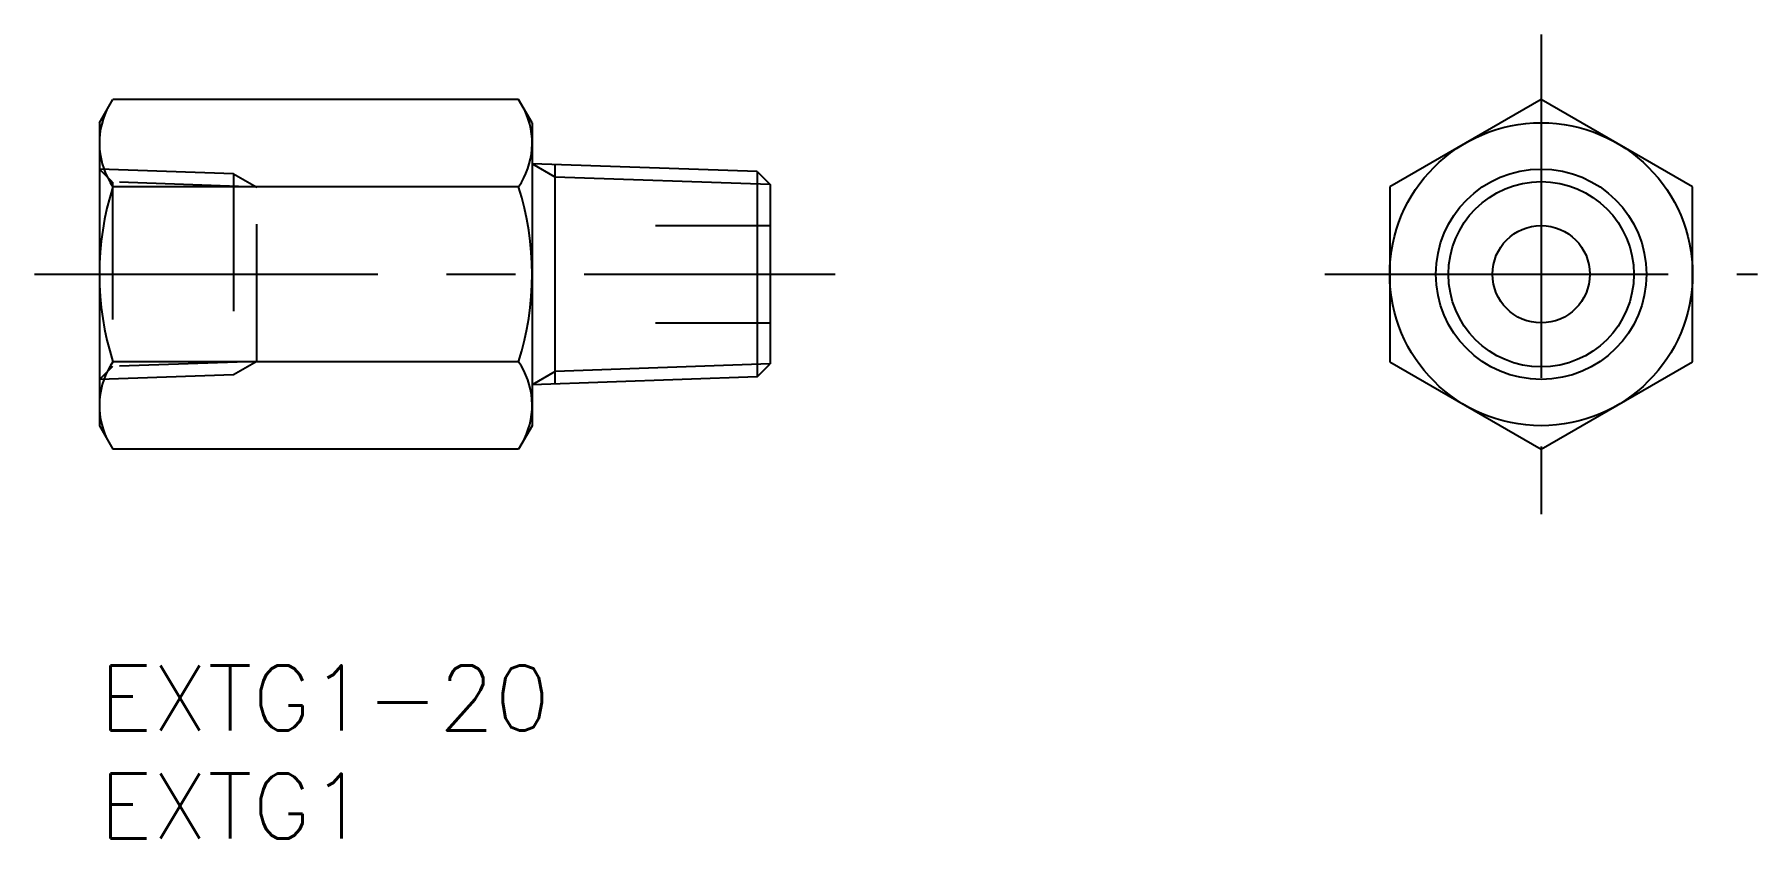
# Model space of a CAD drawing. Extents: x -3 to 76.6, y -8 to 29.2.
import ezdxf

# ---------------------------------------------------------------- set-up
doc = ezdxf.new("R2010")
doc.units = 0
doc.header["$LTSCALE"] = 0.5
doc.linetypes.add('CENTER', pattern=[50.8, 31.75, -6.35, 6.35, -6.35])
doc.linetypes.add('DASHED', pattern=[19.05, 12.7, -6.35])
for name, color, linetype in [('MSM_CENTER', 1, 'CENTER'), ('MSM_CONTINUOUS', 7, 'CONTINUOUS'), ('MSM_DASHED', 4, 'DASHED'), ('MSM_NARROW', 5, 'CONTINUOUS'), ('MSM_PART_NUMBER', 7, 'CONTINUOUS')]:
    doc.layers.add(name, color=color, linetype=linetype)
doc.styles.get("Standard").update_dxf_attribs({"font": 'txt.shx', "height": 3, "bigfont": 'bigfont.shx'})

# ---------------------------------------------------------------- blocks, each defined once
blk = doc.blocks.new('*U3')
at = {"layer": 'MSM_PART_NUMBER'}
blk.add_text('EXTG1-20', height=3, dxfattribs=at).set_placement((0, -3))
blk = doc.blocks.new('*U4')
at = {"layer": 'MSM_PART_NUMBER'}
blk.add_text('EXTG1', height=3, dxfattribs=at).set_placement((0, -8))

msp = doc.modelspace()

# ---------------------------------------------------------------- linework, layer by layer
at = {"layer": 'MSM_CENTER'}
for p, q in [((66.636, 29.166), (66.636, 7)), ((-3, 18.083), (34, 18.083)), ((56.636, 18.083), (76.636, 18.083))]:
    msp.add_line(p, q, dxfattribs=at)
at = {"layer": 'MSM_CONTINUOUS'}
for p, q in [((0, 25.083), (0.625, 26.166)), ((19.375, 26.166), (0.625, 26.166)), ((20, 25.083), (19.375, 26.166)), ((66.636, 26.166), (59.636, 22.124)), ((73.636, 22.124), (66.636, 26.166)), ((0, 25.083), (0, 11.083)), ((20, 25.083), (20, 11.083)), ((30.398, 22.829), (20, 23.192)), ((21.071, 13.011), (21.071, 23.155)), ((30.398, 22.829), (30.398, 13.337)), ((30.398, 22.829), (31, 22.227)), ((19.375, 22.124), (0.625, 22.124)), ((31, 22.227), (31, 13.939)), ((59.636, 22.124), (59.636, 14.041)), ((73.636, 14.041), (73.636, 22.124)), ((19.375, 14.041), (0.625, 14.041)), ((30.398, 13.337), (31, 13.939)), ((59.636, 14.041), (66.636, 10)), ((66.636, 10), (73.636, 14.041)), ((30.398, 13.337), (20, 12.973)), ((0, 11.083), (0.625, 10)), ((20, 11.083), (19.375, 10)), ((19.375, 10), (0.625, 10))]:
    msp.add_line(p, q, dxfattribs=at)
for radius in [7, 4.864, 2.25]:
    msp.add_circle((66.636, 18.083), radius, dxfattribs=at)
for centre, radius, start, end in [((3.578, 24.145), 3.578, 154.38425, 214.38425), ((16.422, 24.145), 3.578, 325.61575, 25.61575), ((13.375, 18.083), 13.375, 162.41205, 197.58795), ((6.625, 18.083), 13.375, 342.41205, 17.58795), ((3.578, 12.021), 3.578, 145.61575, 205.61575), ((16.422, 12.021), 3.578, 334.38425, 34.38425)]:
    msp.add_arc(centre, radius, start, end, dxfattribs=at)
at = {"layer": 'MSM_DASHED'}
for p, q in [((6.2, 22.73), (0, 22.947)), ((0.602, 22.345), (0, 22.947)), ((7.271, 22.112), (0.602, 22.345)), ((0.602, 22.345), (0.602, 13.821)), ((6.2, 22.73), (7.271, 22.112)), ((6.2, 22.73), (6.2, 13.435)), ((7.271, 14.054), (7.271, 22.112)), ((25.699, 20.333), (31, 20.333)), ((25.699, 15.833), (31, 15.833)), ((0.602, 13.821), (0, 13.219)), ((7.271, 14.054), (0.602, 13.821)), ((7.271, 14.054), (6.2, 13.435)), ((6.2, 13.435), (0, 13.219))]:
    msp.add_line(p, q, dxfattribs=at)
at = {"layer": 'MSM_NARROW'}
for p, q in [((21.071, 22.574), (20, 23.192)), ((31, 22.227), (21.071, 22.574)), ((21.071, 13.592), (20, 12.973)), ((31, 13.939), (21.071, 13.592))]:
    msp.add_line(p, q, dxfattribs=at)
msp.add_circle((66.636, 18.083), 4.283, dxfattribs=at)

# ---------------------------------------------------------------- block references
at = {"layer": 'MSM_CONTINUOUS'}
for name in ['*U3', '*U4']:
    msp.add_blockref(name, (0, 0), dxfattribs=at)

doc.saveas('drawing.dxf')
